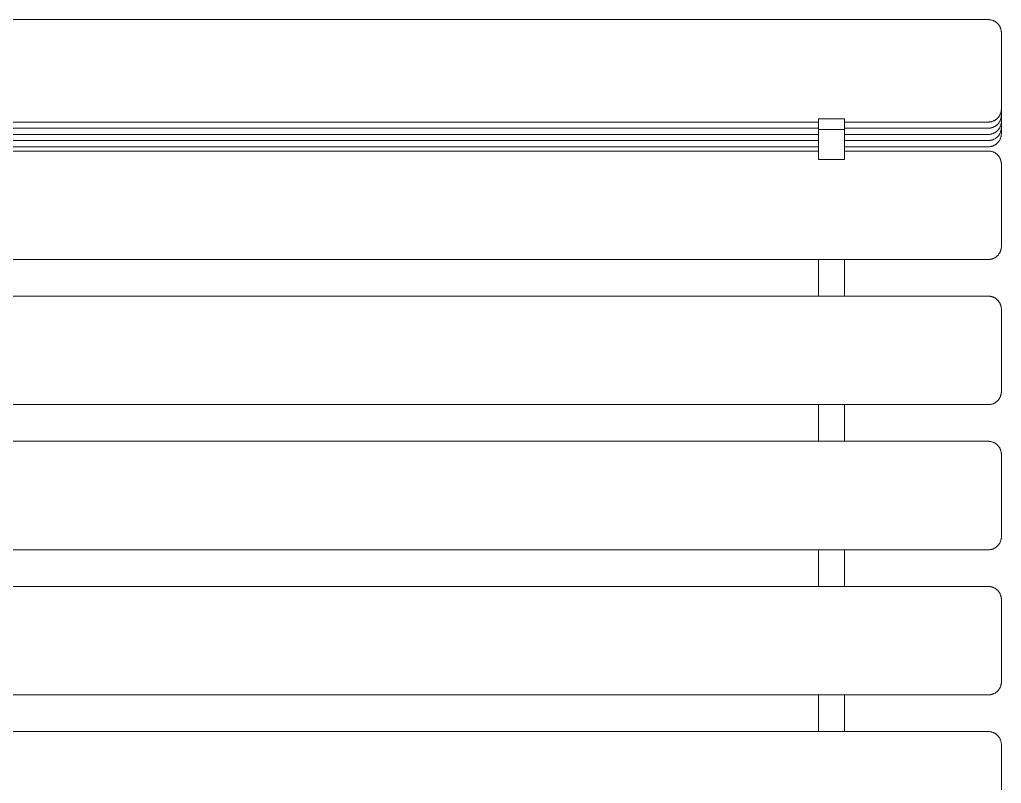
# Model space of a CAD drawing. Header units: inches. Extents: x 1 to 179, y 2 to 121.
# Drawn here: x 67.72 to 82.5, y 110 to 121.5 of the extents above; entities that cross this region are included whole.
import ezdxf

# ---------------------------------------------------------------- set-up
doc = ezdxf.new("R2010")
doc.units = ezdxf.units.IN
doc.layers.add('ZANO_R', color=7, linetype='Continuous', lineweight=0)

msp = doc.modelspace()

# ---------------------------------------------------------------- linework, layer by layer
at = {"layer": 'ZANO_R'}
for p, q in [((11.83556, 121.49734), (82.30796, 121.49734)), ((82.30796, 121.49734), (82.31468, 121.49722)), ((82.31468, 121.49722), (82.3214, 121.49688)), ((82.3214, 121.49688), (82.32809, 121.4963)), ((82.32809, 121.4963), (82.33477, 121.4955)), ((82.33477, 121.4955), (82.34141, 121.49447)), ((82.34141, 121.49447), (82.34801, 121.49322)), ((82.34801, 121.49322), (82.35457, 121.49174)), ((82.35457, 121.49174), (82.36107, 121.49004)), ((82.36107, 121.49004), (82.36751, 121.48811)), ((82.36751, 121.48811), (82.37388, 121.48597)), ((82.37388, 121.48597), (82.38018, 121.48361)), ((82.38018, 121.48361), (82.38639, 121.48104)), ((82.38639, 121.48104), (82.39251, 121.47826)), ((82.39251, 121.47826), (82.39853, 121.47527)), ((82.39853, 121.47527), (82.40444, 121.47207)), ((82.40444, 121.47207), (82.41024, 121.46868)), ((82.41024, 121.46868), (82.41593, 121.46509)), ((82.41593, 121.46509), (82.42148, 121.46131)), ((82.42148, 121.46131), (82.42691, 121.45734)), ((82.42691, 121.45734), (82.43219, 121.45319)), ((82.43219, 121.45319), (82.43733, 121.44885)), ((82.43733, 121.44885), (82.44232, 121.44435)), ((82.44232, 121.44435), (82.44716, 121.43968)), ((82.44716, 121.43968), (82.45183, 121.43485)), ((82.45183, 121.43485), (82.45633, 121.42986)), ((82.45633, 121.42986), (82.46066, 121.42472)), ((82.46066, 121.42472), (82.46481, 121.41943)), ((82.46481, 121.41943), (82.46878, 121.41401)), ((82.46878, 121.41401), (82.47257, 121.40845)), ((82.47257, 121.40845), (82.47616, 121.40277)), ((82.47616, 121.40277), (82.47955, 121.39696)), ((82.47955, 121.39696), (82.48274, 121.39105)), ((82.48274, 121.39105), (82.48573, 121.38503)), ((82.48573, 121.38503), (82.48852, 121.37891)), ((82.48852, 121.37891), (82.49109, 121.3727)), ((82.49109, 121.3727), (82.49345, 121.36641)), ((82.49345, 121.36641), (82.49559, 121.36004)), ((82.49559, 121.36004), (82.49751, 121.3536)), ((82.49751, 121.3536), (82.49922, 121.34709)), ((82.49922, 121.34709), (82.5007, 121.34054)), ((82.5007, 121.34054), (82.50195, 121.33393)), ((82.50195, 121.33393), (82.50298, 121.32729)), ((82.50298, 121.32729), (82.50378, 121.32062)), ((82.50378, 121.32062), (82.50435, 121.31392)), ((82.50435, 121.31392), (82.5047, 121.30721)), ((82.5047, 121.30721), (82.50481, 121.30049)), ((82.50481, 121.30049), (82.50481, 120.19911)), ((82.49559, 120.09301), (82.49345, 120.08664)), ((82.49751, 120.09945), (82.49559, 120.09301)), ((82.49922, 120.10595), (82.49751, 120.09945)), ((82.5007, 120.11251), (82.49922, 120.10595)), ((82.50195, 120.11911), (82.5007, 120.11251)), ((82.50298, 120.12575), (82.50195, 120.11911)), ((82.50378, 120.13243), (82.50298, 120.12575)), ((82.50435, 120.13912), (82.50378, 120.13243)), ((82.5047, 120.14584), (82.50435, 120.13912)), ((82.50481, 120.15256), (82.5047, 120.14584)), ((82.50481, 120.19911), (82.50481, 120.15256)), ((82.50481, 120.14791), (82.50481, 120.10601)), ((82.50481, 120.10601), (82.50481, 120.05946)), ((79.74891, 119.95571), (47.26861, 119.95571)), ((79.74891, 119.84506), (79.74891, 120.0024)), ((80.14261, 120.0024), (79.74891, 120.0024)), ((80.14261, 119.84506), (80.14261, 120.0024)), ((82.30796, 119.95571), (80.14261, 119.95571)), ((82.31468, 119.95582), (82.30796, 119.95571)), ((82.3214, 119.95617), (82.31468, 119.95582)), ((82.32809, 119.95674), (82.3214, 119.95617)), ((82.33477, 119.95754), (82.32809, 119.95674)), ((82.34141, 119.95857), (82.33477, 119.95754)), ((82.34801, 119.95983), (82.34141, 119.95857)), ((82.35457, 119.9613), (82.34801, 119.95983)), ((82.36107, 119.96301), (82.35457, 119.9613)), ((82.36751, 119.96493), (82.36107, 119.96301)), ((82.37388, 119.96707), (82.36751, 119.96493)), ((82.38018, 119.96943), (82.37388, 119.96707)), ((82.38639, 119.972), (82.38018, 119.96943)), ((82.39251, 119.97479), (82.38639, 119.972)), ((82.39853, 119.97778), (82.39251, 119.97479)), ((82.40444, 119.98097), (82.39853, 119.97778)), ((82.41024, 119.98437), (82.40444, 119.98097)), ((82.41593, 119.98796), (82.41024, 119.98437)), ((82.42148, 119.99174), (82.41593, 119.98796)), ((82.42691, 119.99571), (82.42148, 119.99174)), ((82.43219, 119.99986), (82.42691, 119.99571)), ((82.43733, 120.00419), (82.43219, 119.99986)), ((82.44232, 120.00869), (82.43733, 120.00419)), ((82.44716, 120.01336), (82.44232, 120.00869)), ((82.45183, 120.0182), (82.44716, 120.01336)), ((82.45633, 120.02319), (82.45183, 120.0182)), ((82.46066, 120.02833), (82.45633, 120.02319)), ((82.46481, 120.03361), (82.46066, 120.02833)), ((82.46878, 120.03904), (82.46481, 120.03361)), ((82.46878, 119.94594), (82.46481, 119.94051)), ((82.47257, 120.0446), (82.46878, 120.03904)), ((82.47257, 119.9515), (82.46878, 119.94594)), ((82.47616, 120.05028), (82.47257, 120.0446)), ((82.47616, 119.95718), (82.47257, 119.9515)), ((82.47955, 120.05608), (82.47616, 120.05028)), ((82.47955, 119.96298), (82.47616, 119.95718)), ((82.48274, 120.06199), (82.47955, 120.05608)), ((82.48274, 119.96889), (82.47955, 119.96298)), ((82.48573, 120.06801), (82.48274, 120.06199)), ((82.48573, 119.97491), (82.48274, 119.96889)), ((82.48852, 120.07413), (82.48573, 120.06801)), ((82.48852, 119.98103), (82.48573, 119.97491)), ((82.49109, 120.08034), (82.48852, 120.07413)), ((82.49109, 119.98724), (82.48852, 119.98103)), ((82.49345, 120.08664), (82.49109, 120.08034)), ((82.49345, 119.99354), (82.49109, 119.98724)), ((82.49559, 119.99991), (82.49345, 119.99354)), ((82.49751, 120.00635), (82.49559, 119.99991)), ((82.49922, 120.01285), (82.49751, 120.00635)), ((82.5007, 120.01941), (82.49922, 120.01285)), ((82.50195, 120.02601), (82.5007, 120.01941)), ((82.50298, 120.03265), (82.50195, 120.02601)), ((82.50378, 120.03933), (82.50298, 120.03265)), ((82.50378, 119.94623), (82.50298, 119.93955)), ((82.50435, 120.04602), (82.50378, 120.03933)), ((82.50435, 119.95292), (82.50378, 119.94623)), ((82.5047, 120.05274), (82.50435, 120.04602)), ((82.5047, 119.95964), (82.50435, 119.95292)), ((82.50481, 120.05946), (82.5047, 120.05274)), ((82.50481, 119.96636), (82.5047, 119.95964)), ((82.50481, 120.05481), (82.50481, 120.01291)), ((82.50481, 120.01291), (82.50481, 119.96636)), ((82.50481, 119.96171), (82.50481, 119.91981)), ((79.74891, 119.86261), (47.26861, 119.86261)), ((79.74891, 119.84506), (80.14261, 119.84506)), ((79.74891, 119.38961), (79.74891, 119.84506)), ((82.30796, 119.86261), (80.14261, 119.86261)), ((80.14261, 119.38961), (80.14261, 119.84506)), ((82.31468, 119.86272), (82.30796, 119.86261)), ((82.3214, 119.86307), (82.31468, 119.86272)), ((82.32809, 119.86364), (82.3214, 119.86307)), ((82.33477, 119.86444), (82.32809, 119.86364)), ((82.34141, 119.86547), (82.33477, 119.86444)), ((82.34801, 119.86673), (82.34141, 119.86547)), ((82.35457, 119.86821), (82.34801, 119.86673)), ((82.36107, 119.86991), (82.35457, 119.86821)), ((82.36751, 119.87183), (82.36107, 119.86991)), ((82.37388, 119.87397), (82.36751, 119.87183)), ((82.38018, 119.87633), (82.37388, 119.87397)), ((82.38639, 119.87891), (82.38018, 119.87633)), ((82.39251, 119.88169), (82.38639, 119.87891)), ((82.39853, 119.88468), (82.39251, 119.88169)), ((82.40444, 119.88787), (82.39853, 119.88468)), ((82.40444, 119.79477), (82.39853, 119.79158)), ((82.41024, 119.89127), (82.40444, 119.88787)), ((82.41024, 119.79817), (82.40444, 119.79477)), ((82.41593, 119.89486), (82.41024, 119.89127)), ((82.41593, 119.80176), (82.41024, 119.79817)), ((82.42148, 119.89864), (82.41593, 119.89486)), ((82.42148, 119.80554), (82.41593, 119.80176)), ((82.42691, 119.90261), (82.42148, 119.89864)), ((82.42691, 119.80951), (82.42148, 119.80554)), ((82.43219, 119.90676), (82.42691, 119.90261)), ((82.43219, 119.81366), (82.42691, 119.80951)), ((82.43733, 119.91109), (82.43219, 119.90676)), ((82.43733, 119.81799), (82.43219, 119.81366)), ((82.44232, 119.91559), (82.43733, 119.91109)), ((82.44232, 119.82249), (82.43733, 119.81799)), ((82.44716, 119.92026), (82.44232, 119.91559)), ((82.44716, 119.82716), (82.44232, 119.82249)), ((82.45183, 119.9251), (82.44716, 119.92026)), ((82.45183, 119.832), (82.44716, 119.82716)), ((82.45633, 119.93009), (82.45183, 119.9251)), ((82.45633, 119.83699), (82.45183, 119.832)), ((82.46066, 119.93523), (82.45633, 119.93009)), ((82.46066, 119.84213), (82.45633, 119.83699)), ((82.46481, 119.94051), (82.46066, 119.93523)), ((82.46481, 119.84741), (82.46066, 119.84213)), ((82.46878, 119.85284), (82.46481, 119.84741)), ((82.47257, 119.8584), (82.46878, 119.85284)), ((82.47616, 119.86408), (82.47257, 119.8584)), ((82.47955, 119.86988), (82.47616, 119.86408)), ((82.48274, 119.87579), (82.47955, 119.86988)), ((82.48573, 119.88181), (82.48274, 119.87579)), ((82.48852, 119.88793), (82.48573, 119.88181)), ((82.48852, 119.79483), (82.48573, 119.78871)), ((82.49109, 119.89414), (82.48852, 119.88793)), ((82.49109, 119.80104), (82.48852, 119.79483)), ((82.49345, 119.90044), (82.49109, 119.89414)), ((82.49345, 119.80734), (82.49109, 119.80104)), ((82.49559, 119.90681), (82.49345, 119.90044)), ((82.49559, 119.81371), (82.49345, 119.80734)), ((82.49751, 119.91325), (82.49559, 119.90681)), ((82.49751, 119.82015), (82.49559, 119.81371)), ((82.49922, 119.91975), (82.49751, 119.91325)), ((82.49922, 119.82665), (82.49751, 119.82015)), ((82.5007, 119.92631), (82.49922, 119.91975)), ((82.5007, 119.83321), (82.49922, 119.82665)), ((82.50195, 119.93291), (82.5007, 119.92631)), ((82.50195, 119.83981), (82.5007, 119.83321)), ((82.50298, 119.93955), (82.50195, 119.93291)), ((82.50298, 119.84645), (82.50195, 119.83981)), ((82.50378, 119.85313), (82.50298, 119.84645)), ((82.50435, 119.85983), (82.50378, 119.85313)), ((82.5047, 119.86654), (82.50435, 119.85983)), ((82.50481, 119.87326), (82.5047, 119.86654)), ((82.50481, 119.91981), (82.50481, 119.87326)), ((82.50481, 119.86861), (82.50481, 119.82671)), ((82.50481, 119.82671), (82.50481, 119.78016)), ((79.74891, 119.76951), (47.26861, 119.76951)), ((79.74891, 119.67641), (47.26861, 119.67641)), ((82.30796, 119.76951), (80.14261, 119.76951)), ((82.30796, 119.67641), (80.14261, 119.67641)), ((82.31468, 119.76962), (82.30796, 119.76951)), ((82.31468, 119.67652), (82.30796, 119.67641)), ((82.3214, 119.76997), (82.31468, 119.76962)), ((82.3214, 119.67687), (82.31468, 119.67652)), ((82.32809, 119.77054), (82.3214, 119.76997)), ((82.32809, 119.67744), (82.3214, 119.67687)), ((82.33477, 119.77134), (82.32809, 119.77054)), ((82.33477, 119.67824), (82.32809, 119.67744)), ((82.34141, 119.77237), (82.33477, 119.77134)), ((82.34141, 119.67927), (82.33477, 119.67824)), ((82.34801, 119.77363), (82.34141, 119.77237)), ((82.34801, 119.68053), (82.34141, 119.67927)), ((82.35457, 119.77511), (82.34801, 119.77363)), ((82.35457, 119.68201), (82.34801, 119.68053)), ((82.36107, 119.77681), (82.35457, 119.77511)), ((82.36107, 119.68371), (82.35457, 119.68201)), ((82.36751, 119.77873), (82.36107, 119.77681)), ((82.36751, 119.68563), (82.36107, 119.68371)), ((82.37388, 119.78087), (82.36751, 119.77873)), ((82.37388, 119.68777), (82.36751, 119.68563)), ((82.38018, 119.78323), (82.37388, 119.78087)), ((82.38018, 119.69013), (82.37388, 119.68777)), ((82.38639, 119.78581), (82.38018, 119.78323)), ((82.38639, 119.69271), (82.38018, 119.69013)), ((82.39251, 119.78859), (82.38639, 119.78581)), ((82.39251, 119.69549), (82.38639, 119.69271)), ((82.39853, 119.79158), (82.39251, 119.78859)), ((82.39853, 119.69848), (82.39251, 119.69549)), ((82.40444, 119.70167), (82.39853, 119.69848)), ((82.41024, 119.70507), (82.40444, 119.70167)), ((82.41593, 119.70866), (82.41024, 119.70507)), ((82.42148, 119.71244), (82.41593, 119.70866)), ((82.42691, 119.71641), (82.42148, 119.71244)), ((82.43219, 119.72056), (82.42691, 119.71641)), ((82.43733, 119.72489), (82.43219, 119.72056)), ((82.44232, 119.72939), (82.43733, 119.72489)), ((82.44716, 119.73406), (82.44232, 119.72939)), ((82.45183, 119.7389), (82.44716, 119.73406)), ((82.45183, 119.6458), (82.44716, 119.64096)), ((82.45633, 119.74389), (82.45183, 119.7389)), ((82.45633, 119.65079), (82.45183, 119.6458)), ((82.46066, 119.74903), (82.45633, 119.74389)), ((82.46066, 119.65593), (82.45633, 119.65079)), ((82.46481, 119.75431), (82.46066, 119.74903)), ((82.46481, 119.66121), (82.46066, 119.65593)), ((82.46878, 119.75974), (82.46481, 119.75431)), ((82.46878, 119.66664), (82.46481, 119.66121)), ((82.47257, 119.7653), (82.46878, 119.75974)), ((82.47257, 119.6722), (82.46878, 119.66664)), ((82.47616, 119.77098), (82.47257, 119.7653)), ((82.47616, 119.67788), (82.47257, 119.6722)), ((82.47955, 119.77678), (82.47616, 119.77098)), ((82.47955, 119.68368), (82.47616, 119.67788)), ((82.48274, 119.78269), (82.47955, 119.77678)), ((82.48274, 119.68959), (82.47955, 119.68368)), ((82.48573, 119.78871), (82.48274, 119.78269)), ((82.48573, 119.69561), (82.48274, 119.68959)), ((82.48852, 119.70173), (82.48573, 119.69561)), ((82.49109, 119.70794), (82.48852, 119.70173)), ((82.49345, 119.71424), (82.49109, 119.70794)), ((82.49559, 119.72061), (82.49345, 119.71424)), ((82.49751, 119.72705), (82.49559, 119.72061)), ((82.49922, 119.73355), (82.49751, 119.72705)), ((82.5007, 119.74011), (82.49922, 119.73355)), ((82.50195, 119.74671), (82.5007, 119.74011)), ((82.50298, 119.75335), (82.50195, 119.74671)), ((82.50378, 119.76003), (82.50298, 119.75335)), ((82.50435, 119.76673), (82.50378, 119.76003)), ((82.5047, 119.77344), (82.50435, 119.76673)), ((82.50481, 119.78016), (82.5047, 119.77344)), ((79.74891, 119.58331), (47.26861, 119.58331)), ((47.26861, 119.51903), (79.74891, 119.51903)), ((82.30796, 119.58331), (80.14261, 119.58331)), ((80.14261, 119.51903), (82.30796, 119.51903)), ((82.31468, 119.58342), (82.30796, 119.58331)), ((82.30796, 119.51903), (82.31468, 119.51891)), ((82.3214, 119.58377), (82.31468, 119.58342)), ((82.31468, 119.51891), (82.3214, 119.51857)), ((82.32809, 119.58434), (82.3214, 119.58377)), ((82.3214, 119.51857), (82.32809, 119.51799)), ((82.33477, 119.58514), (82.32809, 119.58434)), ((82.32809, 119.51799), (82.33477, 119.51719)), ((82.34141, 119.58617), (82.33477, 119.58514)), ((82.33477, 119.51719), (82.34141, 119.51616)), ((82.34801, 119.58743), (82.34141, 119.58617)), ((82.34141, 119.51616), (82.34801, 119.51491)), ((82.35457, 119.58891), (82.34801, 119.58743)), ((82.34801, 119.51491), (82.35457, 119.51343)), ((82.36107, 119.59061), (82.35457, 119.58891)), ((82.35457, 119.51343), (82.36107, 119.51173)), ((82.36751, 119.59253), (82.36107, 119.59061)), ((82.36107, 119.51173), (82.36751, 119.5098)), ((82.37388, 119.59467), (82.36751, 119.59253)), ((82.36751, 119.5098), (82.37388, 119.50766)), ((82.38018, 119.59703), (82.37388, 119.59467)), ((82.37388, 119.50766), (82.38018, 119.5053)), ((82.38639, 119.59961), (82.38018, 119.59703)), ((82.38018, 119.5053), (82.38639, 119.50273)), ((82.39251, 119.60239), (82.38639, 119.59961)), ((82.38639, 119.50273), (82.39251, 119.49995)), ((82.39853, 119.60538), (82.39251, 119.60239)), ((82.39251, 119.49995), (82.39853, 119.49696)), ((82.40444, 119.60857), (82.39853, 119.60538)), ((82.41024, 119.61197), (82.40444, 119.60857)), ((82.41593, 119.61556), (82.41024, 119.61197)), ((82.42148, 119.61934), (82.41593, 119.61556)), ((82.42691, 119.62331), (82.42148, 119.61934)), ((82.43219, 119.62746), (82.42691, 119.62331)), ((82.43733, 119.63179), (82.43219, 119.62746)), ((82.44232, 119.63629), (82.43733, 119.63179)), ((82.44716, 119.64096), (82.44232, 119.63629)), ((79.74891, 119.38961), (80.14261, 119.38961)), ((82.39853, 119.49696), (82.40444, 119.49376)), ((82.40444, 119.49376), (82.41024, 119.49037)), ((82.41024, 119.49037), (82.41593, 119.48678)), ((82.41593, 119.48678), (82.42148, 119.483)), ((82.42148, 119.483), (82.42691, 119.47903)), ((82.42691, 119.47903), (82.43219, 119.47487)), ((82.43219, 119.47487), (82.43733, 119.47054)), ((82.43733, 119.47054), (82.44232, 119.46604)), ((82.44232, 119.46604), (82.44716, 119.46137)), ((82.44716, 119.46137), (82.45183, 119.45654)), ((82.45183, 119.45654), (82.45633, 119.45155)), ((82.45633, 119.45155), (82.46066, 119.44641)), ((82.46066, 119.44641), (82.46481, 119.44112)), ((82.46481, 119.44112), (82.46878, 119.43569)), ((82.46878, 119.43569), (82.47257, 119.43014)), ((82.47257, 119.43014), (82.47616, 119.42446)), ((82.47616, 119.42446), (82.47955, 119.41865)), ((82.47955, 119.41865), (82.48274, 119.41274)), ((82.48274, 119.41274), (82.48573, 119.40672)), ((82.48573, 119.40672), (82.48852, 119.4006)), ((82.48852, 119.4006), (82.49109, 119.39439)), ((82.49109, 119.39439), (82.49345, 119.3881)), ((82.49345, 119.3881), (82.49559, 119.38173)), ((82.49559, 119.38173), (82.49751, 119.37528)), ((82.49751, 119.37528), (82.49922, 119.36878)), ((82.49922, 119.36878), (82.5007, 119.36223)), ((82.5007, 119.36223), (82.50195, 119.35562)), ((82.50195, 119.35562), (82.50298, 119.34898)), ((82.50298, 119.34898), (82.50378, 119.34231)), ((82.50378, 119.34231), (82.50435, 119.33561)), ((82.50435, 119.33561), (82.5047, 119.3289)), ((82.5047, 119.3289), (82.50481, 119.32218)), ((82.50481, 119.32218), (82.50481, 119.17558)), ((82.50481, 119.17558), (82.50481, 118.08301)), ((82.49559, 118.02346), (82.49345, 118.01709)), ((82.49751, 118.0299), (82.49559, 118.02346)), ((82.49922, 118.0364), (82.49751, 118.0299)), ((82.5007, 118.04296), (82.49922, 118.0364)), ((82.50195, 118.04956), (82.5007, 118.04296)), ((82.50298, 118.05621), (82.50195, 118.04956)), ((82.50378, 118.06288), (82.50298, 118.05621)), ((82.50435, 118.06958), (82.50378, 118.06288)), ((82.5047, 118.07629), (82.50435, 118.06958)), ((82.50481, 118.08301), (82.5047, 118.07629)), ((82.30796, 117.88616), (11.83556, 117.88616)), ((79.74891, 117.33388), (79.74891, 117.88616)), ((80.14261, 117.33388), (80.14261, 117.88616)), ((82.31468, 117.88627), (82.30796, 117.88616)), ((82.3214, 117.88662), (82.31468, 117.88627)), ((82.32809, 117.88719), (82.3214, 117.88662)), ((82.33477, 117.88799), (82.32809, 117.88719)), ((82.34141, 117.88902), (82.33477, 117.88799)), ((82.34801, 117.89028), (82.34141, 117.88902)), ((82.35457, 117.89176), (82.34801, 117.89028)), ((82.36107, 117.89346), (82.35457, 117.89176)), ((82.36751, 117.89538), (82.36107, 117.89346)), ((82.37388, 117.89753), (82.36751, 117.89538)), ((82.38018, 117.89988), (82.37388, 117.89753)), ((82.38639, 117.90246), (82.38018, 117.89988)), ((82.39251, 117.90524), (82.38639, 117.90246)), ((82.39853, 117.90823), (82.39251, 117.90524)), ((82.40444, 117.91142), (82.39853, 117.90823)), ((82.41024, 117.91482), (82.40444, 117.91142)), ((82.41593, 117.91841), (82.41024, 117.91482)), ((82.42148, 117.92219), (82.41593, 117.91841)), ((82.42691, 117.92616), (82.42148, 117.92219)), ((82.43219, 117.93031), (82.42691, 117.92616)), ((82.43733, 117.93464), (82.43219, 117.93031)), ((82.44232, 117.93915), (82.43733, 117.93464)), ((82.44716, 117.94382), (82.44232, 117.93915)), ((82.45183, 117.94865), (82.44716, 117.94382)), ((82.45633, 117.95364), (82.45183, 117.94865)), ((82.46066, 117.95878), (82.45633, 117.95364)), ((82.46481, 117.96407), (82.46066, 117.95878)), ((82.46878, 117.96949), (82.46481, 117.96407)), ((82.47257, 117.97505), (82.46878, 117.96949)), ((82.47616, 117.98073), (82.47257, 117.97505)), ((82.47955, 117.98653), (82.47616, 117.98073)), ((82.48274, 117.99245), (82.47955, 117.98653)), ((82.48573, 117.99847), (82.48274, 117.99245)), ((82.48852, 118.00458), (82.48573, 117.99847)), ((82.49109, 118.01079), (82.48852, 118.00458)), ((82.49345, 118.01709), (82.49109, 118.01079)), ((11.83556, 117.33388), (82.30796, 117.33388)), ((82.30796, 117.33388), (82.31468, 117.33377)), ((82.31468, 117.33377), (82.3214, 117.33342)), ((82.3214, 117.33342), (82.32809, 117.33285)), ((82.32809, 117.33285), (82.33477, 117.33205)), ((82.33477, 117.33205), (82.34141, 117.33102)), ((82.34141, 117.33102), (82.34801, 117.32977)), ((82.34801, 117.32977), (82.35457, 117.32829)), ((82.35457, 117.32829), (82.36107, 117.32658)), ((82.36107, 117.32658), (82.36751, 117.32466)), ((82.36751, 117.32466), (82.37388, 117.32252)), ((82.37388, 117.32252), (82.38018, 117.32016)), ((82.38018, 117.32016), (82.38639, 117.31759)), ((82.38639, 117.31759), (82.39251, 117.3148)), ((82.39251, 117.3148), (82.39853, 117.31181)), ((82.39853, 117.31181), (82.40444, 117.30862)), ((82.40444, 117.30862), (82.41024, 117.30523)), ((82.41024, 117.30523), (82.41593, 117.30164)), ((82.41593, 117.30164), (82.42148, 117.29785)), ((82.42148, 117.29785), (82.42691, 117.29388)), ((82.42691, 117.29388), (82.43219, 117.28973)), ((82.43219, 117.28973), (82.43733, 117.2854)), ((82.43733, 117.2854), (82.44232, 117.2809)), ((82.44232, 117.2809), (82.44716, 117.27623)), ((82.44716, 117.27623), (82.45183, 117.27139)), ((82.45183, 117.27139), (82.45633, 117.2664)), ((82.45633, 117.2664), (82.46066, 117.26126)), ((82.46066, 117.26126), (82.46481, 117.25598)), ((82.46481, 117.25598), (82.46878, 117.25055)), ((82.46878, 117.25055), (82.47257, 117.245)), ((82.47257, 117.245), (82.47616, 117.23931)), ((82.47616, 117.23931), (82.47955, 117.23351)), ((82.47955, 117.23351), (82.48274, 117.2276)), ((82.48274, 117.2276), (82.48573, 117.22158)), ((82.48573, 117.22158), (82.48852, 117.21546)), ((82.48852, 117.21546), (82.49109, 117.20925)), ((82.49109, 117.20925), (82.49345, 117.20295)), ((82.49345, 117.20295), (82.49559, 117.19658)), ((82.49559, 117.19658), (82.49751, 117.19014)), ((82.49751, 117.19014), (82.49922, 117.18364)), ((82.49922, 117.18364), (82.5007, 117.17708)), ((82.5007, 117.17708), (82.50195, 117.17048)), ((82.50195, 117.17048), (82.50298, 117.16384)), ((82.50298, 117.16384), (82.50378, 117.15716)), ((82.50378, 117.15716), (82.50435, 117.15047)), ((82.50435, 117.15047), (82.5047, 117.14375)), ((82.5047, 117.14375), (82.50481, 117.13703)), ((82.50481, 117.13703), (82.50481, 116.99044)), ((82.50481, 116.99044), (82.50481, 115.89787)), ((82.47955, 115.80139), (82.47616, 115.79559)), ((82.48274, 115.8073), (82.47955, 115.80139)), ((82.48573, 115.81332), (82.48274, 115.8073)), ((82.48852, 115.81944), (82.48573, 115.81332)), ((82.49109, 115.82565), (82.48852, 115.81944)), ((82.49345, 115.83195), (82.49109, 115.82565)), ((82.49559, 115.83832), (82.49345, 115.83195)), ((82.49751, 115.84476), (82.49559, 115.83832)), ((82.49922, 115.85126), (82.49751, 115.84476)), ((82.5007, 115.85782), (82.49922, 115.85126)), ((82.50195, 115.86442), (82.5007, 115.85782)), ((82.50298, 115.87106), (82.50195, 115.86442)), ((82.50378, 115.87774), (82.50298, 115.87106)), ((82.50435, 115.88443), (82.50378, 115.87774)), ((82.5047, 115.89115), (82.50435, 115.88443)), ((82.50481, 115.89787), (82.5047, 115.89115)), ((82.30796, 115.70102), (11.83556, 115.70102)), ((79.74891, 115.14874), (79.74891, 115.70102)), ((80.14261, 115.14874), (80.14261, 115.70102)), ((82.31468, 115.70113), (82.30796, 115.70102)), ((82.3214, 115.70148), (82.31468, 115.70113)), ((82.32809, 115.70205), (82.3214, 115.70148)), ((82.33477, 115.70285), (82.32809, 115.70205)), ((82.34141, 115.70388), (82.33477, 115.70285)), ((82.34801, 115.70514), (82.34141, 115.70388)), ((82.35457, 115.70662), (82.34801, 115.70514)), ((82.36107, 115.70832), (82.35457, 115.70662)), ((82.36751, 115.71024), (82.36107, 115.70832)), ((82.37388, 115.71238), (82.36751, 115.71024)), ((82.38018, 115.71474), (82.37388, 115.71238)), ((82.38639, 115.71732), (82.38018, 115.71474)), ((82.39251, 115.7201), (82.38639, 115.71732)), ((82.39853, 115.72309), (82.39251, 115.7201)), ((82.40444, 115.72628), (82.39853, 115.72309)), ((82.41024, 115.72968), (82.40444, 115.72628)), ((82.41593, 115.73327), (82.41024, 115.72968)), ((82.42148, 115.73705), (82.41593, 115.73327)), ((82.42691, 115.74102), (82.42148, 115.73705)), ((82.43219, 115.74517), (82.42691, 115.74102)), ((82.43733, 115.7495), (82.43219, 115.74517)), ((82.44232, 115.754), (82.43733, 115.7495)), ((82.44716, 115.75867), (82.44232, 115.754)), ((82.45183, 115.76351), (82.44716, 115.75867)), ((82.45633, 115.7685), (82.45183, 115.76351)), ((82.46066, 115.77364), (82.45633, 115.7685)), ((82.46481, 115.77892), (82.46066, 115.77364)), ((82.46878, 115.78435), (82.46481, 115.77892)), ((82.47257, 115.78991), (82.46878, 115.78435)), ((82.47616, 115.79559), (82.47257, 115.78991)), ((11.83556, 115.14874), (82.30796, 115.14874)), ((82.30796, 115.14874), (82.31468, 115.14863)), ((82.31468, 115.14863), (82.3214, 115.14828)), ((82.3214, 115.14828), (82.32809, 115.14771)), ((82.32809, 115.14771), (82.33477, 115.14691)), ((82.33477, 115.14691), (82.34141, 115.14588)), ((82.34141, 115.14588), (82.34801, 115.14462)), ((82.34801, 115.14462), (82.35457, 115.14314)), ((82.35457, 115.14314), (82.36107, 115.14144)), ((82.36107, 115.14144), (82.36751, 115.13952)), ((82.36751, 115.13952), (82.37388, 115.13738)), ((82.37388, 115.13738), (82.38018, 115.13502)), ((82.38018, 115.13502), (82.38639, 115.13244)), ((82.38639, 115.13244), (82.39251, 115.12966)), ((82.39251, 115.12966), (82.39853, 115.12667)), ((82.39853, 115.12667), (82.40444, 115.12348)), ((82.40444, 115.12348), (82.41024, 115.12008)), ((82.41024, 115.12008), (82.41593, 115.11649)), ((82.41593, 115.11649), (82.42148, 115.11271)), ((82.42148, 115.11271), (82.42691, 115.10874)), ((82.42691, 115.10874), (82.43219, 115.10459)), ((82.43219, 115.10459), (82.43733, 115.10026)), ((82.43733, 115.10026), (82.44232, 115.09576)), ((82.44232, 115.09576), (82.44716, 115.09109)), ((82.44716, 115.09109), (82.45183, 115.08625)), ((82.45183, 115.08625), (82.45633, 115.08126)), ((82.45633, 115.08126), (82.46066, 115.07612)), ((82.46066, 115.07612), (82.46481, 115.07084)), ((82.46481, 115.07084), (82.46878, 115.06541)), ((82.46878, 115.06541), (82.47257, 115.05985)), ((82.47257, 115.05985), (82.47616, 115.05417)), ((82.47616, 115.05417), (82.47955, 115.04837)), ((82.47955, 115.04837), (82.48274, 115.04246)), ((82.48274, 115.04246), (82.48573, 115.03644)), ((82.48573, 115.03644), (82.48852, 115.03032)), ((82.48852, 115.03032), (82.49109, 115.02411)), ((82.49109, 115.02411), (82.49345, 115.01781)), ((82.49345, 115.01781), (82.49559, 115.01144)), ((82.49559, 115.01144), (82.49751, 115.005)), ((82.49751, 115.005), (82.49922, 114.9985)), ((82.49922, 114.9985), (82.5007, 114.99194)), ((82.5007, 114.99194), (82.50195, 114.98534)), ((82.50195, 114.98534), (82.50298, 114.9787)), ((82.50298, 114.9787), (82.50378, 114.97202)), ((82.50378, 114.97202), (82.50435, 114.96533)), ((82.50435, 114.96533), (82.5047, 114.95861)), ((82.5047, 114.95861), (82.50481, 114.95189)), ((82.50481, 114.95189), (82.50481, 114.8053)), ((82.50481, 114.8053), (82.50481, 113.71273)), ((82.45633, 113.58336), (82.45183, 113.57837)), ((82.46066, 113.5885), (82.45633, 113.58336)), ((82.46481, 113.59378), (82.46066, 113.5885)), ((82.46878, 113.59921), (82.46481, 113.59378)), ((82.47257, 113.60476), (82.46878, 113.59921)), ((82.47616, 113.61045), (82.47257, 113.60476)), ((82.47955, 113.61625), (82.47616, 113.61045)), ((82.48274, 113.62216), (82.47955, 113.61625)), ((82.48573, 113.62818), (82.48274, 113.62216)), ((82.48852, 113.6343), (82.48573, 113.62818)), ((82.49109, 113.64051), (82.48852, 113.6343)), ((82.49345, 113.64681), (82.49109, 113.64051)), ((82.49559, 113.65318), (82.49345, 113.64681)), ((82.49751, 113.65962), (82.49559, 113.65318)), ((82.49922, 113.66612), (82.49751, 113.65962)), ((82.5007, 113.67268), (82.49922, 113.66612)), ((82.50195, 113.67928), (82.5007, 113.67268)), ((82.50298, 113.68592), (82.50195, 113.67928)), ((82.50378, 113.6926), (82.50298, 113.68592)), ((82.50435, 113.69929), (82.50378, 113.6926)), ((82.5047, 113.70601), (82.50435, 113.69929)), ((82.50481, 113.71273), (82.5047, 113.70601)), ((82.30796, 113.51588), (11.83556, 113.51588)), ((79.74891, 112.9636), (79.74891, 113.51588)), ((80.14261, 112.9636), (80.14261, 113.51588)), ((82.31468, 113.51599), (82.30796, 113.51588)), ((82.3214, 113.51634), (82.31468, 113.51599)), ((82.32809, 113.51691), (82.3214, 113.51634)), ((82.33477, 113.51771), (82.32809, 113.51691)), ((82.34141, 113.51874), (82.33477, 113.51771)), ((82.34801, 113.51999), (82.34141, 113.51874)), ((82.35457, 113.52147), (82.34801, 113.51999)), ((82.36107, 113.52318), (82.35457, 113.52147)), ((82.36751, 113.5251), (82.36107, 113.52318)), ((82.37388, 113.52724), (82.36751, 113.5251)), ((82.38018, 113.5296), (82.37388, 113.52724)), ((82.38639, 113.53217), (82.38018, 113.5296)), ((82.39251, 113.53496), (82.38639, 113.53217)), ((82.39853, 113.53795), (82.39251, 113.53496)), ((82.40444, 113.54114), (82.39853, 113.53795)), ((82.41024, 113.54453), (82.40444, 113.54114)), ((82.41593, 113.54812), (82.41024, 113.54453)), ((82.42148, 113.55191), (82.41593, 113.54812)), ((82.42691, 113.55588), (82.42148, 113.55191)), ((82.43219, 113.56003), (82.42691, 113.55588)), ((82.43733, 113.56436), (82.43219, 113.56003)), ((82.44232, 113.56886), (82.43733, 113.56436)), ((82.44716, 113.57353), (82.44232, 113.56886)), ((82.45183, 113.57837), (82.44716, 113.57353)), ((11.83556, 112.9636), (82.30796, 112.9636)), ((82.30796, 112.9636), (82.31468, 112.96349)), ((82.31468, 112.96349), (82.3214, 112.96314)), ((82.3214, 112.96314), (82.32809, 112.96257)), ((82.32809, 112.96257), (82.33477, 112.96177)), ((82.33477, 112.96177), (82.34141, 112.96074)), ((82.34141, 112.96074), (82.34801, 112.95948)), ((82.34801, 112.95948), (82.35457, 112.958)), ((82.35457, 112.958), (82.36107, 112.9563)), ((82.36107, 112.9563), (82.36751, 112.95438)), ((82.36751, 112.95438), (82.37388, 112.95223)), ((82.37388, 112.95223), (82.38018, 112.94988)), ((82.38018, 112.94988), (82.38639, 112.9473)), ((82.38639, 112.9473), (82.39251, 112.94452)), ((82.39251, 112.94452), (82.39853, 112.94153)), ((82.39853, 112.94153), (82.40444, 112.93834)), ((82.40444, 112.93834), (82.41024, 112.93494)), ((82.41024, 112.93494), (82.41593, 112.93135)), ((82.41593, 112.93135), (82.42148, 112.92757)), ((82.42148, 112.92757), (82.42691, 112.9236)), ((82.42691, 112.9236), (82.43219, 112.91945)), ((82.43219, 112.91945), (82.43733, 112.91512)), ((82.43733, 112.91512), (82.44232, 112.91062)), ((82.44232, 112.91062), (82.44716, 112.90594)), ((82.44716, 112.90594), (82.45183, 112.90111)), ((82.45183, 112.90111), (82.45633, 112.89612)), ((82.45633, 112.89612), (82.46066, 112.89098)), ((82.46066, 112.89098), (82.46481, 112.88569)), ((82.46481, 112.88569), (82.46878, 112.88027)), ((82.46878, 112.88027), (82.47257, 112.87471)), ((82.47257, 112.87471), (82.47616, 112.86903)), ((82.47616, 112.86903), (82.47955, 112.86323)), ((82.47955, 112.86323), (82.48274, 112.85731)), ((82.48274, 112.85731), (82.48573, 112.85129)), ((82.48573, 112.85129), (82.48852, 112.84518)), ((82.48852, 112.84518), (82.49109, 112.83897)), ((82.49109, 112.83897), (82.49345, 112.83267)), ((82.49345, 112.83267), (82.49559, 112.8263)), ((82.49559, 112.8263), (82.49751, 112.81986)), ((82.49751, 112.81986), (82.49922, 112.81336)), ((82.49922, 112.81336), (82.5007, 112.8068)), ((82.5007, 112.8068), (82.50195, 112.8002)), ((82.50195, 112.8002), (82.50298, 112.79355)), ((82.50298, 112.79355), (82.50378, 112.78688)), ((82.50378, 112.78688), (82.50435, 112.78018)), ((82.50435, 112.78018), (82.5047, 112.77347)), ((82.5047, 112.77347), (82.50481, 112.76675)), ((82.50481, 112.76675), (82.50481, 112.62016)), ((82.50481, 112.62016), (82.50481, 111.52758)), ((82.50435, 111.51415), (82.50378, 111.50745)), ((82.5047, 111.52086), (82.50435, 111.51415)), ((82.50481, 111.52758), (82.5047, 111.52086)), ((82.42148, 111.36676), (82.41593, 111.36298)), ((82.42691, 111.37073), (82.42148, 111.36676)), ((82.43219, 111.37489), (82.42691, 111.37073)), ((82.43733, 111.37922), (82.43219, 111.37489)), ((82.44232, 111.38372), (82.43733, 111.37922)), ((82.44716, 111.38839), (82.44232, 111.38372)), ((82.45183, 111.39322), (82.44716, 111.38839)), ((82.45633, 111.39821), (82.45183, 111.39322)), ((82.46066, 111.40336), (82.45633, 111.39821)), ((82.46481, 111.40864), (82.46066, 111.40336)), ((82.46878, 111.41407), (82.46481, 111.40864)), ((82.47257, 111.41962), (82.46878, 111.41407)), ((82.47616, 111.4253), (82.47257, 111.41962)), ((82.47955, 111.43111), (82.47616, 111.4253)), ((82.48274, 111.43702), (82.47955, 111.43111)), ((82.48573, 111.44304), (82.48274, 111.43702)), ((82.48852, 111.44916), (82.48573, 111.44304)), ((82.49109, 111.45537), (82.48852, 111.44916)), ((82.49345, 111.46166), (82.49109, 111.45537)), ((82.49559, 111.46803), (82.49345, 111.46166)), ((82.49751, 111.47448), (82.49559, 111.46803)), ((82.49922, 111.48098), (82.49751, 111.47448)), ((82.5007, 111.48753), (82.49922, 111.48098)), ((82.50195, 111.49414), (82.5007, 111.48753)), ((82.50298, 111.50078), (82.50195, 111.49414)), ((82.50378, 111.50745), (82.50298, 111.50078)), ((82.30796, 111.33073), (11.83556, 111.33073)), ((79.74891, 110.77846), (79.74891, 111.33073)), ((80.14261, 110.77846), (80.14261, 111.33073)), ((82.31468, 111.33085), (82.30796, 111.33073)), ((82.3214, 111.33119), (82.31468, 111.33085)), ((82.32809, 111.33177), (82.3214, 111.33119)), ((82.33477, 111.33257), (82.32809, 111.33177)), ((82.34141, 111.3336), (82.33477, 111.33257)), ((82.34801, 111.33485), (82.34141, 111.3336)), ((82.35457, 111.33633), (82.34801, 111.33485)), ((82.36107, 111.33803), (82.35457, 111.33633)), ((82.36751, 111.33996), (82.36107, 111.33803)), ((82.37388, 111.3421), (82.36751, 111.33996)), ((82.38018, 111.34446), (82.37388, 111.3421)), ((82.38639, 111.34703), (82.38018, 111.34446)), ((82.39251, 111.34981), (82.38639, 111.34703)), ((82.39853, 111.3528), (82.39251, 111.34981)), ((82.40444, 111.356), (82.39853, 111.3528)), ((82.41024, 111.35939), (82.40444, 111.356)), ((82.41593, 111.36298), (82.41024, 111.35939)), ((11.83556, 110.77846), (82.30796, 110.77846)), ((82.30796, 110.77846), (82.31468, 110.77834)), ((82.31468, 110.77834), (82.3214, 110.778)), ((82.3214, 110.778), (82.32809, 110.77743)), ((82.32809, 110.77743), (82.33477, 110.77662)), ((82.33477, 110.77662), (82.34141, 110.7756)), ((82.34141, 110.7756), (82.34801, 110.77434)), ((82.34801, 110.77434), (82.35457, 110.77286)), ((82.35457, 110.77286), (82.36107, 110.77116)), ((82.36107, 110.77116), (82.36751, 110.76923)), ((82.36751, 110.76923), (82.37388, 110.76709)), ((82.37388, 110.76709), (82.38018, 110.76473)), ((82.38018, 110.76473), (82.38639, 110.76216)), ((82.38639, 110.76216), (82.39251, 110.75938)), ((82.39251, 110.75938), (82.39853, 110.75639)), ((82.39853, 110.75639), (82.40444, 110.75319)), ((82.40444, 110.75319), (82.41024, 110.7498)), ((82.41024, 110.7498), (82.41593, 110.74621)), ((82.41593, 110.74621), (82.42148, 110.74243)), ((82.42148, 110.74243), (82.42691, 110.73846)), ((82.42691, 110.73846), (82.43219, 110.73431)), ((82.43219, 110.73431), (82.43733, 110.72998)), ((82.43733, 110.72998), (82.44232, 110.72547)), ((82.44232, 110.72547), (82.44716, 110.7208)), ((82.44716, 110.7208), (82.45183, 110.71597)), ((82.45183, 110.71597), (82.45633, 110.71098)), ((82.45633, 110.71098), (82.46066, 110.70584)), ((82.46066, 110.70584), (82.46481, 110.70055)), ((82.46481, 110.70055), (82.46878, 110.69513)), ((82.46878, 110.69513), (82.47257, 110.68957)), ((82.47257, 110.68957), (82.47616, 110.68389)), ((82.47616, 110.68389), (82.47955, 110.67809)), ((82.47955, 110.67809), (82.48274, 110.67217)), ((82.48274, 110.67217), (82.48573, 110.66615)), ((82.48573, 110.66615), (82.48852, 110.66003)), ((82.48852, 110.66003), (82.49109, 110.65382)), ((82.49109, 110.65382), (82.49345, 110.64753)), ((82.49345, 110.64753), (82.49559, 110.64116)), ((82.49559, 110.64116), (82.49751, 110.63472)), ((82.49751, 110.63472), (82.49922, 110.62822)), ((82.49922, 110.62822), (82.5007, 110.62166)), ((82.5007, 110.62166), (82.50195, 110.61505)), ((82.50195, 110.61505), (82.50298, 110.60841)), ((82.50298, 110.60841), (82.50378, 110.60174)), ((82.50378, 110.60174), (82.50435, 110.59504)), ((82.50435, 110.59504), (82.5047, 110.58833)), ((82.5047, 110.58833), (82.50481, 110.58161)), ((82.50481, 110.58161), (82.50481, 110.43501)), ((82.50481, 110.43501), (82.50481, 109.34244))]:
    msp.add_line(p, q, dxfattribs=at)

doc.saveas('drawing.dxf')
